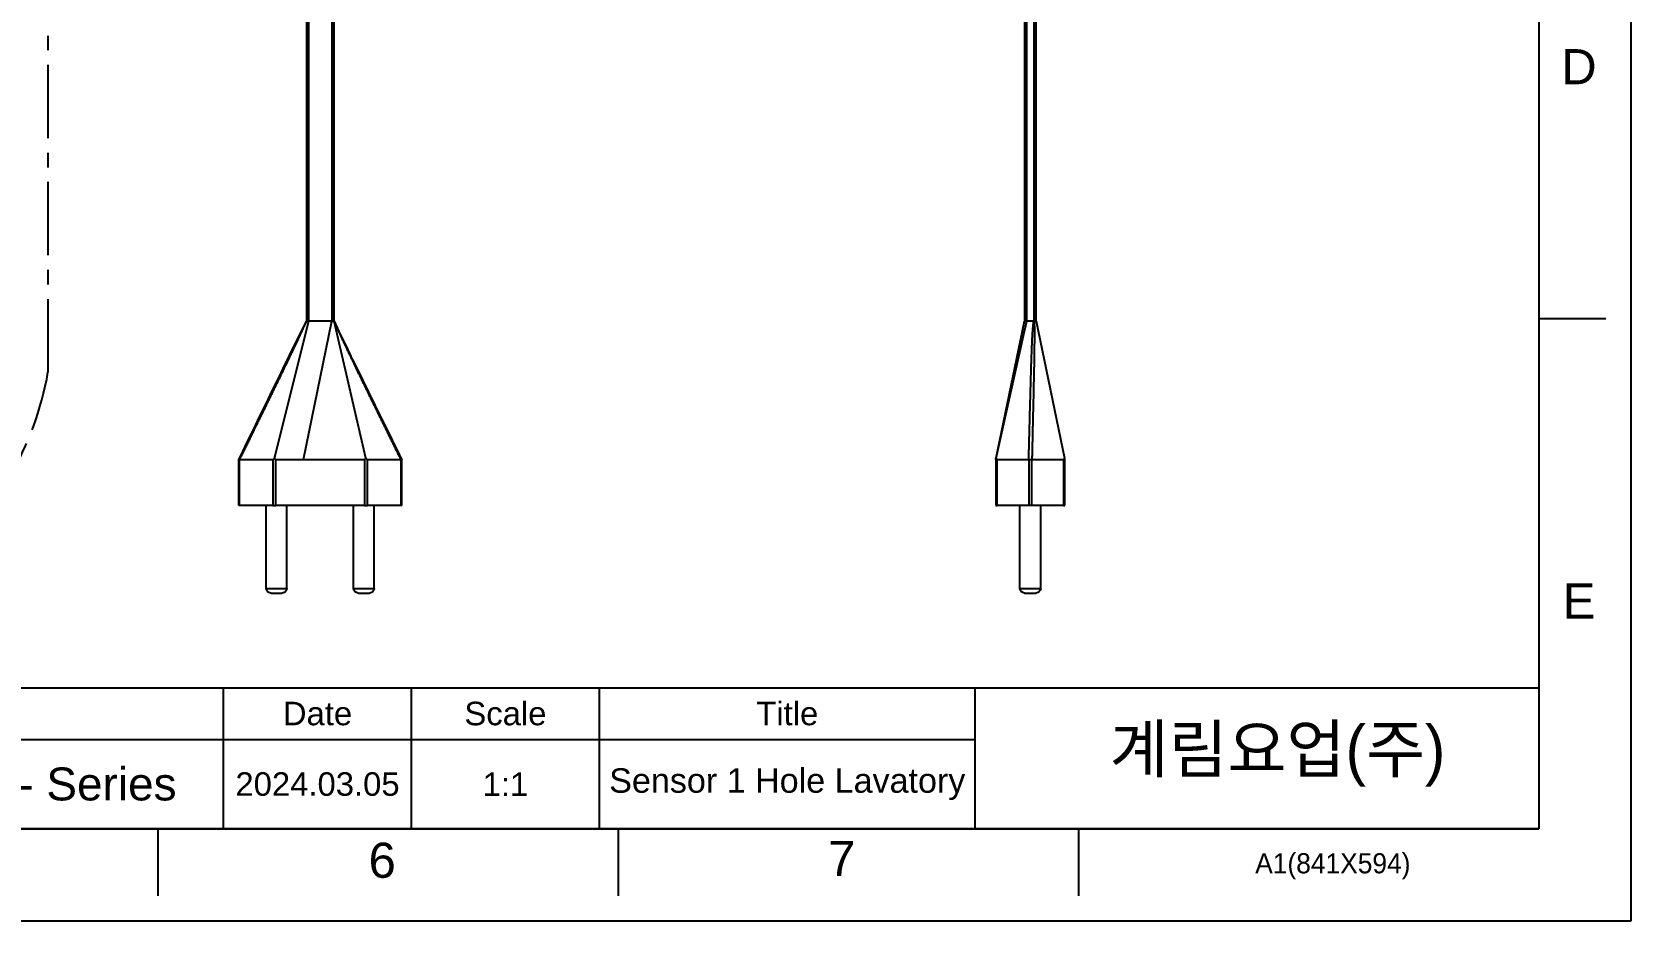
# Model space of a CAD drawing. Header units: millimetres. Extents: x 4900 to 5740, y 840 to 1434.
# Drawn here: x 5392.7 to 5740, y 840 to 1033 of the extents above; entities that cross this region are included whole.
import ezdxf

# ---------------------------------------------------------------- set-up
doc = ezdxf.new("R2010")
doc.units = ezdxf.units.MM
doc.linetypes.add('CENTERX2', pattern=[101.6, 63.5, -12.7, 12.7, -12.7])
for name, color, linetype in [('CENTER', 1, 'CENTERX2'), ('FORM', 7, 'Continuous'), ('TEXT', 2, 'Continuous')]:
    doc.layers.add(name, color=color, linetype=linetype)
doc.styles.add('ROMANS', font='Gulim.ttf')
doc.styles.get("Standard").update_dxf_attribs({"font": 'arial.ttf'})

msp = doc.modelspace()

# ---------------------------------------------------------------- linework, layer by layer
for p, q in [((5452.28, 1070.19), (5452.27, 970.19)), ((5452.78, 970.19), (5452.78, 1070.19)), ((5457.78, 1070.19), (5457.78, 970.19)), ((5458.28, 970.19), (5458.28, 1070.19)), ((5445.34, 940.46), (5452.78, 970.19)), ((5451.68, 940.19), (5457.78, 970.19)), ((5457.78, 970.19), (5452.78, 970.19)), ((5458.94, 967.35), (5458.28, 970.19)), ((5465.21, 940.45), (5458.94, 967.35)), ((5437.59, 930.19), (5437.59, 940.19)), ((5437.74, 930.19), (5437.74, 940.19)), ((5444.99, 940.19), (5444.99, 930.19)), ((5445.67, 940.19), (5451.68, 940.19)), ((5445.67, 930.19), (5445.67, 940.19)), ((5451.68, 940.19), (5464.88, 940.19)), ((5464.88, 940.19), (5464.88, 930.19)), ((5465.57, 940.19), (5472.82, 940.19)), ((5465.57, 930.19), (5465.57, 940.19)), ((5472.82, 940.19), (5472.82, 930.19)), ((5472.97, 930.19), (5472.97, 940.19)), ((5444.99, 930.19), (5437.74, 930.19)), ((5443.53, 912.19), (5443.53, 930.19)), ((5444.99, 930.19), (5445.67, 930.19)), ((5464.88, 930.19), (5445.67, 930.19)), ((5448.03, 912.19), (5448.03, 930.19)), ((5462.53, 912.19), (5462.53, 930.19)), ((5464.88, 930.19), (5465.57, 930.19)), ((5472.82, 930.19), (5465.57, 930.19)), ((5467.03, 912.19), (5467.03, 930.19)), ((5443.53, 912.19), (5448.03, 912.19)), ((5444.53, 911.19), (5447.03, 911.19)), ((5462.53, 912.19), (5467.03, 912.19)), ((5463.53, 911.19), (5466.03, 911.19))]:
    msp.add_line(p, q)
at = {"extrusion": (-1, -2.22045e-16, 2.96604e-13)}
for p, q in [((5608.27, 1070.19), (5608.27, 970.19)), ((5608.77, 970.19), (5608.77, 1070.19)), ((5610.27, 1070.19), (5610.27, 970.19)), ((5610.77, 970.19), (5610.77, 1070.19)), ((5602.02, 940.19), (5608.27, 970.19)), ((5608.13, 967.35), (5608.77, 970.19)), ((5610.77, 970.19), (5616.97, 940.46)), ((5602.08, 940.45), (5608.13, 967.35)), ((5602.02, 940.19), (5602.02, 930.19)), ((5602.3, 940.19), (5609.18, 940.19)), ((5602.3, 930.19), (5602.3, 940.19)), ((5609.18, 940.19), (5609.18, 930.19)), ((5609.87, 930.19), (5609.87, 940.19)), ((5616.75, 940.19), (5616.75, 930.19)), ((5617.02, 940.19), (5616.97, 940.46)), ((5617.02, 930.19), (5617.02, 940.19)), ((5602.02, 930.19), (5602.3, 930.19)), ((5609.18, 930.19), (5602.3, 930.19)), ((5607.27, 912.19), (5607.27, 930.19)), ((5616.75, 930.19), (5609.87, 930.19)), ((5611.77, 912.19), (5611.77, 930.19)), ((5616.75, 930.19), (5617.02, 930.19)), ((5607.27, 912.19), (5611.77, 912.19)), ((5608.27, 911.19), (5610.77, 911.19))]:
    msp.add_line(p, q, dxfattribs=at)
at = {"extrusion": (0, 0, -1)}
for centre, start, end in [((-5444.53, 912.19), 270, 0), ((-5447.03, 912.19), 180, 270), ((-5463.53, 912.19), 270, 0), ((-5466.03, 912.19), 180, 270)]:
    msp.add_arc(centre, 1, start, end, dxfattribs=at)
at = {"extrusion": (-5.04871e-29, -2.22045e-16, -1)}
for centre, start, end in [((-5608.27, 912.19), 270, 0), ((-5610.77, 912.19), 180, 270)]:
    msp.add_arc(centre, 1, start, end, dxfattribs=at)
msp.add_ellipse((5445.67, 944.99), major_axis=(0, 4.8), ratio=0.208333, start_param=2.80391, end_param=3.141593)
for points in [[(5437.59, 940.19), (5442.51, 950.17), (5447.35, 960.26), (5452.27, 970.18)], [(5452.27, 970.19), (5452.27, 970.18), (5452.27, 970.17), (5452.26, 970.16), (5452.25, 970.15), (5452.25, 970.14), (5452.24, 970.12), (5452.23, 970.11), (5452.23, 970.09), (5452.22, 970.07), (5452.21, 970.04), (5452.19, 970.02), (5452.18, 969.99), (5452.17, 969.96), (5452.15, 969.92), (5452.13, 969.88), (5452.11, 969.83), (5452.09, 969.78), (5452.06, 969.72), (5452.03, 969.65), (5451.99, 969.57), (5451.96, 969.49), (5451.91, 969.39), (5451.87, 969.29), (5451.82, 969.18), (5451.76, 969.06), (5451.7, 968.93), (5451.64, 968.79), (5451.57, 968.65), (5451.5, 968.49), (5451.42, 968.33), (5451.34, 968.16), (5451.26, 967.98), (5451.17, 967.79), (5451.08, 967.59), (5450.98, 967.38), (5450.88, 967.17), (5450.77, 966.94), (5450.66, 966.71), (5450.55, 966.47), (5450.43, 966.22), (5450.31, 965.97), (5450.19, 965.7), (5450.06, 965.44), (5449.92, 965.15), (5449.79, 964.86), (5449.65, 964.58), (5449.5, 964.26), (5449.33, 963.92), (5449.17, 963.59), (5449, 963.22), (5448.8, 962.8), (5448.57, 962.33), (5448.31, 961.8), (5448.02, 961.19), (5447.7, 960.54), (5447.39, 959.89), (5447.07, 959.23), (5446.75, 958.56), (5446.42, 957.88), (5446.08, 957.19), (5445.74, 956.48), (5445.39, 955.77), (5445.03, 955.04), (5444.67, 954.3), (5444.3, 953.55), (5443.93, 952.79), (5443.55, 952.02), (5443.17, 951.23), (5442.78, 950.44), (5442.39, 949.63), (5441.99, 948.82), (5441.58, 948), (5441.17, 947.16), (5440.76, 946.32), (5440.34, 945.47), (5439.92, 944.61), (5439.49, 943.75), (5439.06, 942.87), (5438.62, 941.99), (5438.18, 941.09), (5437.89, 940.49), (5437.74, 940.19)], [(5472.82, 940.19), (5472.68, 940.47), (5472.41, 941.01), (5472.01, 941.82), (5471.61, 942.63), (5471.22, 943.42), (5470.84, 944.21), (5470.45, 944.99), (5470.07, 945.76), (5469.7, 946.52), (5469.33, 947.27), (5468.96, 948.02), (5468.6, 948.76), (5468.24, 949.49), (5467.88, 950.21), (5467.53, 950.92), (5467.19, 951.63), (5466.84, 952.33), (5466.51, 953.02), (5466.17, 953.7), (5465.84, 954.38), (5465.51, 955.05), (5465.19, 955.71), (5464.87, 956.37), (5464.55, 957.02), (5464.24, 957.66), (5463.93, 958.3), (5463.62, 958.94), (5463.32, 959.57), (5463.01, 960.19), (5462.71, 960.82), (5462.41, 961.44), (5462.1, 962.08), (5461.83, 962.66), (5461.59, 963.15), (5461.38, 963.59), (5461.2, 963.98), (5461.03, 964.33), (5460.89, 964.64), (5460.77, 964.89), (5460.63, 965.19), (5460.5, 965.47), (5460.38, 965.72), (5460.25, 965.99), (5460.14, 966.22), (5460.03, 966.46), (5459.93, 966.68), (5459.82, 966.9), (5459.72, 967.11), (5459.63, 967.31), (5459.54, 967.51), (5459.46, 967.69), (5459.38, 967.87), (5459.29, 968.04), (5459.21, 968.21), (5459.13, 968.38), (5459.06, 968.55), (5458.98, 968.72), (5458.9, 968.88), (5458.83, 969.03), (5458.77, 969.15), (5458.72, 969.26), (5458.68, 969.36), (5458.63, 969.45), (5458.59, 969.54), (5458.55, 969.62), (5458.51, 969.7), (5458.48, 969.78), (5458.44, 969.85), (5458.41, 969.92), (5458.38, 969.98), (5458.35, 970.05), (5458.31, 970.12), (5458.29, 970.17), (5458.28, 970.19)], [(5609.18, 940.19), (5609.19, 940.47), (5609.2, 941.01), (5609.22, 941.82), (5609.24, 942.63), (5609.26, 943.42), (5609.28, 944.21), (5609.3, 944.99), (5609.32, 945.76), (5609.34, 946.52), (5609.36, 947.27), (5609.38, 948.02), (5609.4, 948.76), (5609.42, 949.49), (5609.44, 950.21), (5609.46, 950.92), (5609.48, 951.63), (5609.5, 952.33), (5609.52, 953.02), (5609.53, 953.7), (5609.55, 954.38), (5609.57, 955.05), (5609.59, 955.71), (5609.61, 956.37), (5609.63, 957.02), (5609.64, 957.66), (5609.66, 958.3), (5609.68, 958.94), (5609.7, 959.57), (5609.72, 960.19), (5609.74, 960.82), (5609.76, 961.44), (5609.78, 962.08), (5609.8, 962.66), (5609.82, 963.15), (5609.83, 963.59), (5609.85, 963.98), (5609.86, 964.33), (5609.87, 964.64), (5609.88, 964.89), (5609.9, 965.19), (5609.91, 965.47), (5609.92, 965.72), (5609.93, 965.99), (5609.94, 966.22), (5609.95, 966.46), (5609.96, 966.68), (5609.98, 966.9), (5609.99, 967.11), (5610, 967.31), (5610.01, 967.51), (5610.02, 967.69), (5610.03, 967.87), (5610.05, 968.04), (5610.06, 968.21), (5610.07, 968.38), (5610.08, 968.55), (5610.1, 968.72), (5610.11, 968.88), (5610.12, 969.03), (5610.14, 969.15), (5610.15, 969.26), (5610.16, 969.36), (5610.17, 969.45), (5610.18, 969.54), (5610.19, 969.62), (5610.2, 969.7), (5610.21, 969.78), (5610.22, 969.85), (5610.23, 969.92), (5610.24, 969.98), (5610.25, 970.05), (5610.26, 970.12), (5610.27, 970.17), (5610.27, 970.19)], [(5437.74, 940.19), (5440.16, 940.19), (5442.57, 940.19), (5444.99, 940.19)], [(5472.97, 930.19), (5472.97, 930.19), (5472.91, 930.19), (5472.82, 930.19)]]:
    msp.add_open_spline(points, degree=3)
for points, knots in [([(5452.27, 970.19), (5452.28, 970.19), (5452.28, 970.19), (5452.28, 970.19), (5452.28, 970.19), (5452.28, 970.19), (5452.28, 970.19), (5452.28, 970.19), (5452.28, 970.19), (5452.28, 970.19), (5452.28, 970.19), (5452.28, 970.19), (5452.28, 970.19), (5452.28, 970.19), (5452.28, 970.19), (5452.28, 970.19), (5452.28, 970.19), (5452.28, 970.19), (5452.28, 970.19), (5452.28, 970.19), (5452.28, 970.19), (5452.28, 970.19), (5452.28, 970.19), (5452.28, 970.19), (5452.28, 970.19), (5452.28, 970.19), (5452.28, 970.19), (5452.28, 970.19), (5452.28, 970.19), (5452.28, 970.19), (5452.29, 970.19), (5452.29, 970.19), (5452.29, 970.19), (5452.29, 970.19), (5452.29, 970.19), (5452.29, 970.19), (5452.29, 970.19), (5452.29, 970.19), (5452.3, 970.19), (5452.3, 970.19), (5452.3, 970.19), (5452.3, 970.19), (5452.31, 970.19), (5452.31, 970.19), (5452.31, 970.19), (5452.31, 970.19), (5452.32, 970.19), (5452.32, 970.19), (5452.33, 970.19), (5452.33, 970.19), (5452.34, 970.19), (5452.34, 970.19), (5452.35, 970.19), (5452.35, 970.19), (5452.36, 970.19), (5452.37, 970.19), (5452.37, 970.19), (5452.38, 970.19), (5452.39, 970.19), (5452.4, 970.19), (5452.41, 970.19), (5452.41, 970.19), (5452.42, 970.19), (5452.42, 970.19), (5452.43, 970.19), (5452.43, 970.19), (5452.43, 970.19), (5452.44, 970.19), (5452.45, 970.19), (5452.46, 970.19), (5452.47, 970.19), (5452.48, 970.19), (5452.49, 970.19), (5452.5, 970.19), (5452.51, 970.19), (5452.52, 970.19), (5452.53, 970.19), (5452.55, 970.19), (5452.56, 970.19), (5452.57, 970.19), (5452.57, 970.19), (5452.58, 970.19), (5452.58, 970.19), (5452.59, 970.19), (5452.59, 970.19), (5452.6, 970.19), (5452.62, 970.19), (5452.63, 970.19), (5452.64, 970.19), (5452.65, 970.19), (5452.66, 970.19), (5452.68, 970.19), (5452.69, 970.19), (5452.7, 970.19), (5452.71, 970.19), (5452.73, 970.19), (5452.74, 970.19), (5452.75, 970.19), (5452.76, 970.19), (5452.78, 970.19)], [0.0107353, 0.0107353, 0.0107353, 0.0107353, 0.0322581, 0.0322581, 0.0322581, 0.0645161, 0.0645161, 0.0645161, 0.0967742, 0.0967742, 0.0967742, 0.1290323, 0.1290323, 0.1290323, 0.1612903, 0.1612903, 0.1612903, 0.1935484, 0.1935484, 0.1935484, 0.2258065, 0.2258065, 0.2258065, 0.2580645, 0.2580645, 0.2580645, 0.2903226, 0.2903226, 0.2903226, 0.3225806, 0.3225806, 0.3225806, 0.3548387, 0.3548387, 0.3548387, 0.3870968, 0.3870968, 0.3870968, 0.4193548, 0.4193548, 0.4193548, 0.4516129, 0.4516129, 0.4516129, 0.483871, 0.483871, 0.483871, 0.516129, 0.516129, 0.516129, 0.5483871, 0.5483871, 0.5483871, 0.5806452, 0.5806452, 0.5806452, 0.6129032, 0.6129032, 0.6129032, 0.6451613, 0.6451613, 0.6451613, 0.6642465, 0.6642465, 0.6642465, 0.6774194, 0.6774194, 0.6774194, 0.7096774, 0.7096774, 0.7096774, 0.7419355, 0.7419355, 0.7419355, 0.7741935, 0.7741935, 0.7741935, 0.8064516, 0.8064516, 0.8064516, 0.8292453, 0.8292453, 0.8292453, 0.8387097, 0.8387097, 0.8387097, 0.8709677, 0.8709677, 0.8709677, 0.9032258, 0.9032258, 0.9032258, 0.9354839, 0.9354839, 0.9354839, 0.9677419, 0.9677419, 0.9677419, 1, 1, 1, 1]), ([(5457.78, 970.19), (5457.8, 970.19), (5457.82, 970.19), (5457.85, 970.19), (5457.86, 970.19), (5457.9, 970.19), (5457.91, 970.19), (5457.95, 970.19), (5457.96, 970.19), (5457.98, 970.19), (5457.99, 970.19), (5458.02, 970.19), (5458.03, 970.19), (5458.05, 970.19), (5458.06, 970.19), (5458.08, 970.19), (5458.09, 970.19), (5458.11, 970.19), (5458.12, 970.19), (5458.14, 970.19), (5458.15, 970.19), (5458.16, 970.19), (5458.17, 970.19), (5458.18, 970.19), (5458.19, 970.19), (5458.2, 970.19), (5458.21, 970.19), (5458.23, 970.19), (5458.23, 970.19), (5458.24, 970.19), (5458.25, 970.19), (5458.26, 970.19), (5458.26, 970.19), (5458.27, 970.19), (5458.27, 970.19), (5458.27, 970.19), (5458.28, 970.19), (5458.28, 970.19)], [0.000001, 0.000001, 0.000001, 0.000001, 0.006387, 0.006387, 0.0112039, 0.0112039, 0.0183801, 0.0183801, 0.0214855, 0.0214855, 0.0237861, 0.0237861, 0.0288264, 0.0288264, 0.0322771, 0.0322771, 0.0398796, 0.0398796, 0.0491976, 0.0491976, 0.0581321, 0.0581321, 0.0659463, 0.0659463, 0.0732701, 0.0732701, 0.0894863, 0.0894863, 0.1030391, 0.1030391, 0.1128445, 0.1128445, 0.1306943, 0.1306943, 0.1419898, 0.1419898, 0.1568993, 0.1568993, 0.1568993, 0.1568993]), ([(5458.28, 970.19), (5458.69, 969.36), (5459.09, 968.51), (5460.43, 965.71), (5461.37, 963.76), (5465.16, 955.98), (5468.04, 950.16), (5471.6, 942.95), (5472.28, 941.57), (5472.97, 940.19)], [0, 0, 0, 0, 0.280411, 0.280411, 0.930054, 0.930054, 2.878982, 2.878982, 3.341285, 3.341285, 3.341285, 3.341285]), ([(5608.27, 970.19), (5608.27, 970.19), (5608.27, 970.19), (5608.28, 970.19), (5608.28, 970.19), (5608.29, 970.19), (5608.29, 970.19), (5608.3, 970.19), (5608.31, 970.19), (5608.32, 970.19), (5608.32, 970.19), (5608.33, 970.19), (5608.34, 970.19), (5608.35, 970.19), (5608.36, 970.19), (5608.37, 970.19), (5608.38, 970.19), (5608.4, 970.19), (5608.41, 970.19), (5608.43, 970.19), (5608.44, 970.19), (5608.45, 970.19), (5608.46, 970.19), (5608.48, 970.19), (5608.49, 970.19), (5608.51, 970.19), (5608.53, 970.19), (5608.56, 970.19), (5608.57, 970.19), (5608.59, 970.19), (5608.6, 970.19), (5608.64, 970.19), (5608.66, 970.19), (5608.69, 970.19), (5608.7, 970.19), (5608.74, 970.19), (5608.75, 970.19), (5608.77, 970.19)], [0.000001, 0.000001, 0.000001, 0.000001, 0.006387, 0.006387, 0.0112039, 0.0112039, 0.0183801, 0.0183801, 0.0214855, 0.0214855, 0.0237861, 0.0237861, 0.0288264, 0.0288264, 0.0322771, 0.0322771, 0.0398796, 0.0398796, 0.0491976, 0.0491976, 0.0581321, 0.0581321, 0.0659463, 0.0659463, 0.0732701, 0.0732701, 0.0894863, 0.0894863, 0.1030391, 0.1030391, 0.1128445, 0.1128445, 0.1306943, 0.1306943, 0.1419898, 0.1419898, 0.1568993, 0.1568993, 0.1568993, 0.1568993]), ([(5610.27, 970.19), (5610.02, 970.19), (5609.77, 970.19), (5609.27, 970.19), (5609.02, 970.19), (5608.77, 970.19)], [-0.1499956, -0.1499956, -0.1499956, -0.1499956, -0.0749983, -0.0749983, -0.000001, -0.000001, -0.000001, -0.000001]), ([(5610.27, 970.19), (5610.28, 970.18), (5610.28, 970.18), (5610.28, 970.17), (5610.28, 970.17), (5610.29, 970.16), (5610.29, 970.16), (5610.29, 970.15), (5610.3, 970.14), (5610.3, 970.13), (5610.3, 970.12), (5610.3, 970.11), (5610.31, 970.11), (5610.31, 970.1), (5610.31, 970.1), (5610.31, 970.1), (5610.31, 970.09), (5610.32, 970.08), (5610.32, 970.07), (5610.32, 970.06), (5610.32, 970.06), (5610.32, 970.05), (5610.32, 970.04), (5610.33, 970.04), (5610.33, 970.03), (5610.33, 970.02), (5610.33, 970.01), (5610.33, 970), (5610.34, 969.99), (5610.34, 969.99), (5610.34, 969.98), (5610.34, 969.97), (5610.34, 969.97), (5610.34, 969.96), (5610.34, 969.94), (5610.35, 969.93), (5610.35, 969.91), (5610.35, 969.9), (5610.35, 969.88), (5610.36, 969.86), (5610.36, 969.86), (5610.36, 969.85), (5610.36, 969.85), (5610.36, 969.83), (5610.36, 969.82), (5610.36, 969.8), (5610.36, 969.79), (5610.36, 969.79), (5610.36, 969.78), (5610.37, 969.77), (5610.37, 969.75), (5610.37, 969.73), (5610.37, 969.72), (5610.37, 969.71), (5610.37, 969.7), (5610.37, 969.69), (5610.37, 969.67), (5610.38, 969.65), (5610.38, 969.64), (5610.38, 969.63), (5610.38, 969.62), (5610.38, 969.61), (5610.38, 969.59), (5610.38, 969.57), (5610.38, 969.54), (5610.38, 969.51), (5610.39, 969.48), (5610.39, 969.45), (5610.39, 969.42), (5610.39, 969.39), (5610.39, 969.38), (5610.39, 969.36), (5610.39, 969.34), (5610.39, 969.33), (5610.39, 969.31), (5610.39, 969.29), (5610.39, 969.28), (5610.39, 969.26), (5610.39, 969.24), (5610.39, 969.22), (5610.4, 969.2), (5610.4, 969.19), (5610.4, 969.17), (5610.4, 969.16), (5610.4, 969.14), (5610.4, 969.12), (5610.4, 969.09), (5610.4, 969.07), (5610.4, 969.02), (5610.4, 968.98), (5610.4, 968.93), (5610.4, 968.88), (5610.4, 968.83), (5610.4, 968.77), (5610.41, 968.73), (5610.41, 968.69), (5610.41, 968.65), (5610.41, 968.64), (5610.41, 968.62), (5610.41, 968.61), (5610.41, 968.57), (5610.41, 968.54), (5610.41, 968.5), (5610.41, 968.48), (5610.41, 968.46), (5610.41, 968.44), (5610.41, 968.42), (5610.41, 968.4), (5610.41, 968.38), (5610.41, 968.35), (5610.41, 968.32), (5610.41, 968.28), (5610.41, 968.28), (5610.41, 968.27), (5610.41, 968.27), (5610.41, 968.25), (5610.41, 968.23), (5610.41, 968.21), (5610.41, 968.18), (5610.41, 968.15), (5610.41, 968.12), (5610.41, 968.11), (5610.41, 968.1), (5610.41, 968.09), (5610.41, 968.08), (5610.41, 968.07), (5610.41, 968.06), (5610.41, 968.01), (5610.41, 967.96), (5610.41, 967.91), (5610.41, 967.9), (5610.41, 967.9), (5610.41, 967.89), (5610.41, 967.87), (5610.41, 967.84), (5610.41, 967.81), (5610.41, 967.79), (5610.41, 967.77), (5610.41, 967.75), (5610.41, 967.74), (5610.41, 967.74), (5610.41, 967.73), (5610.41, 967.67), (5610.41, 967.61), (5610.41, 967.55), (5610.41, 967.53), (5610.41, 967.51), (5610.41, 967.5), (5610.41, 967.46), (5610.41, 967.42), (5610.41, 967.38), (5610.41, 967.37), (5610.41, 967.36), (5610.41, 967.35), (5610.41, 967.33), (5610.41, 967.3), (5610.41, 967.28), (5610.41, 967.24), (5610.41, 967.2), (5610.41, 967.15), (5610.41, 967.09), (5610.41, 967.02), (5610.41, 966.95), (5610.41, 966.9), (5610.41, 966.86), (5610.41, 966.81), (5610.41, 966.78), (5610.41, 966.76), (5610.41, 966.73), (5610.41, 966.7), (5610.41, 966.68), (5610.41, 966.65), (5610.41, 966.6), (5610.41, 966.56), (5610.41, 966.51), (5610.41, 966.51), (5610.41, 966.51), (5610.41, 966.5), (5610.41, 966.46), (5610.41, 966.41), (5610.41, 966.37), (5610.41, 966.34), (5610.4, 966.3), (5610.4, 966.27), (5610.4, 966.26), (5610.4, 966.26), (5610.4, 966.25), (5610.4, 966.2), (5610.4, 966.15), (5610.4, 966.1), (5610.4, 966.07), (5610.4, 966.05), (5610.4, 966.02), (5610.4, 966.01), (5610.4, 965.99), (5610.4, 965.97), (5610.4, 965.93), (5610.4, 965.88), (5610.4, 965.84), (5610.4, 965.81), (5610.4, 965.79), (5610.4, 965.77), (5610.4, 965.75), (5610.4, 965.74), (5610.4, 965.73), (5610.4, 965.66), (5610.4, 965.58), (5610.4, 965.51), (5610.4, 965.48), (5610.4, 965.46), (5610.4, 965.44), (5610.4, 965.37), (5610.4, 965.3), (5610.39, 965.24), (5610.39, 965.22), (5610.39, 965.2), (5610.39, 965.19), (5610.39, 965.11), (5610.39, 965.03), (5610.39, 964.95), (5610.39, 964.94), (5610.39, 964.93), (5610.39, 964.92), (5610.39, 964.88), (5610.39, 964.84), (5610.39, 964.8), (5610.39, 964.77), (5610.39, 964.74), (5610.39, 964.71), (5610.39, 964.69), (5610.39, 964.68), (5610.39, 964.66), (5610.39, 964.59), (5610.39, 964.5), (5610.38, 964.42), (5610.38, 964.4), (5610.38, 964.38), (5610.38, 964.36), (5610.38, 964.34), (5610.38, 964.31), (5610.38, 964.29), (5610.38, 964.25), (5610.38, 964.22), (5610.38, 964.18), (5610.38, 964.14), (5610.38, 964.1), (5610.38, 964.05), (5610.38, 964.04), (5610.38, 964.03), (5610.38, 964.02), (5610.38, 964), (5610.38, 963.97), (5610.38, 963.95), (5610.38, 963.89), (5610.38, 963.83), (5610.38, 963.76), (5610.37, 963.72), (5610.37, 963.68), (5610.37, 963.64), (5610.37, 963.58), (5610.37, 963.52), (5610.37, 963.46), (5610.37, 963.38), (5610.37, 963.29), (5610.37, 963.21), (5610.37, 963.13), (5610.36, 963.05), (5610.36, 962.97), (5610.36, 962.91), (5610.36, 962.84), (5610.36, 962.78), (5610.36, 962.76), (5610.36, 962.74), (5610.36, 962.72), (5610.36, 962.55), (5610.35, 962.37), (5610.35, 962.17), (5610.35, 962.11), (5610.35, 962.04), (5610.35, 961.97), (5610.34, 961.84), (5610.34, 961.7), (5610.34, 961.56), (5610.34, 961.5), (5610.34, 961.44), (5610.34, 961.38), (5610.33, 961.23), (5610.33, 961.08), (5610.33, 960.93), (5610.33, 960.93), (5610.33, 960.92), (5610.33, 960.91), (5610.32, 960.71), (5610.32, 960.5), (5610.32, 960.3), (5610.31, 960.21), (5610.31, 960.13), (5610.31, 960.04), (5610.31, 959.92), (5610.31, 959.79), (5610.3, 959.67), (5610.3, 959.46), (5610.3, 959.25), (5610.29, 959.04), (5610.29, 958.83), (5610.28, 958.61), (5610.28, 958.4), (5610.28, 958.4), (5610.28, 958.39), (5610.28, 958.39), (5610.27, 958.18), (5610.27, 957.97), (5610.27, 957.76), (5610.26, 957.54), (5610.26, 957.33), (5610.25, 957.11), (5610.25, 956.89), (5610.24, 956.68), (5610.24, 956.46), (5610.23, 956.24), (5610.23, 956.02), (5610.23, 955.8), (5610.22, 955.68), (5610.22, 955.57), (5610.22, 955.45), (5610.22, 955.34), (5610.21, 955.24), (5610.21, 955.13), (5610.21, 954.91), (5610.2, 954.68), (5610.2, 954.46), (5610.19, 954.23), (5610.19, 954.01), (5610.18, 953.78), (5610.18, 953.55), (5610.17, 953.32), (5610.17, 953.09), (5610.16, 953.02), (5610.16, 952.94), (5610.16, 952.87), (5610.16, 952.71), (5610.15, 952.55), (5610.15, 952.4), (5610.15, 952.16), (5610.14, 951.93), (5610.14, 951.69), (5610.13, 951.46), (5610.12, 951.22), (5610.12, 950.98), (5610.11, 950.75), (5610.11, 950.51), (5610.1, 950.27), (5610.1, 950.18), (5610.1, 950.1), (5610.1, 950.02), (5610.09, 949.86), (5610.09, 949.7), (5610.09, 949.54), (5610.08, 949.3), (5610.07, 949.05), (5610.07, 948.81), (5610.06, 948.56), (5610.06, 948.31), (5610.05, 948.06), (5610.05, 947.9), (5610.04, 947.73), (5610.04, 947.57), (5610.04, 947.48), (5610.04, 947.4), (5610.03, 947.31), (5610.03, 947.06), (5610.02, 946.81), (5610.02, 946.55), (5610.01, 946.3), (5610.01, 946.05), (5610, 945.79), (5609.99, 945.53), (5609.99, 945.27), (5609.98, 945.01), (5609.98, 944.75), (5609.97, 944.49), (5609.96, 944.23), (5609.96, 944.21), (5609.96, 944.18), (5609.96, 944.15), (5609.96, 943.92), (5609.95, 943.68), (5609.94, 943.44), (5609.94, 943.17), (5609.93, 942.91), (5609.93, 942.64), (5609.92, 942.37), (5609.91, 942.1), (5609.91, 941.83), (5609.9, 941.63), (5609.9, 941.42), (5609.89, 941.21), (5609.89, 941.15), (5609.89, 941.08), (5609.89, 941.02), (5609.88, 940.74), (5609.87, 940.47), (5609.87, 940.19)], [0.0004311, 0.0004311, 0.0004311, 0.0004311, 0.0081318, 0.0081318, 0.0081318, 0.0131579, 0.0131579, 0.0131579, 0.0263158, 0.0263158, 0.0263158, 0.0354129, 0.0354129, 0.0354129, 0.0394737, 0.0394737, 0.0394737, 0.0526316, 0.0526316, 0.0526316, 0.0590287, 0.0590287, 0.0590287, 0.0657895, 0.0657895, 0.0657895, 0.0789474, 0.0789474, 0.0789474, 0.0843786, 0.0843786, 0.0843786, 0.0921053, 0.0921053, 0.0921053, 0.1052632, 0.1052632, 0.1052632, 0.1184211, 0.1184211, 0.1184211, 0.1212305, 0.1212305, 0.1212305, 0.1315789, 0.1315789, 0.1315789, 0.1347479, 0.1347479, 0.1347479, 0.1447368, 0.1447368, 0.1447368, 0.1494698, 0.1494698, 0.1494698, 0.1578947, 0.1578947, 0.1578947, 0.1626053, 0.1626053, 0.1626053, 0.1710526, 0.1710526, 0.1710526, 0.1842105, 0.1842105, 0.1842105, 0.1973684, 0.1973684, 0.1973684, 0.2038293, 0.2038293, 0.2038293, 0.2105263, 0.2105263, 0.2105263, 0.217309, 0.217309, 0.217309, 0.2236842, 0.2236842, 0.2236842, 0.2286546, 0.2286546, 0.2286546, 0.2368421, 0.2368421, 0.2368421, 0.25, 0.25, 0.25, 0.2631579, 0.2631579, 0.2631579, 0.2730871, 0.2730871, 0.2730871, 0.2763158, 0.2763158, 0.2763158, 0.2844504, 0.2844504, 0.2844504, 0.2894737, 0.2894737, 0.2894737, 0.2940393, 0.2940393, 0.2940393, 0.3012668, 0.3012668, 0.3012668, 0.3026316, 0.3026316, 0.3026316, 0.3071853, 0.3071853, 0.3071853, 0.3133417, 0.3133417, 0.3133417, 0.3157895, 0.3157895, 0.3157895, 0.318345, 0.318345, 0.318345, 0.3289474, 0.3289474, 0.3289474, 0.3303738, 0.3303738, 0.3303738, 0.3359789, 0.3359789, 0.3359789, 0.3405413, 0.3405413, 0.3405413, 0.3421053, 0.3421053, 0.3421053, 0.3552632, 0.3552632, 0.3552632, 0.3584954, 0.3584954, 0.3584954, 0.3668611, 0.3668611, 0.3668611, 0.3684211, 0.3684211, 0.3684211, 0.373625, 0.373625, 0.373625, 0.3815789, 0.3815789, 0.3815789, 0.3947368, 0.3947368, 0.3947368, 0.4028286, 0.4028286, 0.4028286, 0.4078947, 0.4078947, 0.4078947, 0.4125518, 0.4125518, 0.4125518, 0.4204059, 0.4204059, 0.4204059, 0.4210526, 0.4210526, 0.4210526, 0.4284672, 0.4284672, 0.4284672, 0.4342105, 0.4342105, 0.4342105, 0.4349528, 0.4349528, 0.4349528, 0.4433952, 0.4433952, 0.4433952, 0.4473684, 0.4473684, 0.4473684, 0.4501052, 0.4501052, 0.4501052, 0.4568783, 0.4568783, 0.4568783, 0.4605263, 0.4605263, 0.4605263, 0.4623452, 0.4623452, 0.4623452, 0.4736842, 0.4736842, 0.4736842, 0.4773143, 0.4773143, 0.4773143, 0.4868421, 0.4868421, 0.4868421, 0.48919, 0.48919, 0.48919, 0.5, 0.5, 0.5, 0.5012234, 0.5012234, 0.5012234, 0.5068058, 0.5068058, 0.5068058, 0.5112864, 0.5112864, 0.5112864, 0.5131579, 0.5131579, 0.5131579, 0.524075, 0.524075, 0.524075, 0.5263158, 0.5263158, 0.5263158, 0.5293734, 0.5293734, 0.5293734, 0.5333594, 0.5333594, 0.5333594, 0.5382577, 0.5382577, 0.5382577, 0.5394737, 0.5394737, 0.5394737, 0.5420023, 0.5420023, 0.5420023, 0.5484731, 0.5484731, 0.5484731, 0.5526316, 0.5526316, 0.5526316, 0.5583392, 0.5583392, 0.5583392, 0.5657895, 0.5657895, 0.5657895, 0.5724449, 0.5724449, 0.5724449, 0.5775732, 0.5775732, 0.5775732, 0.5789474, 0.5789474, 0.5789474, 0.5921053, 0.5921053, 0.5921053, 0.5964548, 0.5964548, 0.5964548, 0.6052632, 0.6052632, 0.6052632, 0.608976, 0.608976, 0.608976, 0.6184211, 0.6184211, 0.6184211, 0.6188764, 0.6188764, 0.6188764, 0.6315789, 0.6315789, 0.6315789, 0.6370833, 0.6370833, 0.6370833, 0.6447368, 0.6447368, 0.6447368, 0.6578947, 0.6578947, 0.6578947, 0.6710526, 0.6710526, 0.6710526, 0.6712478, 0.6712478, 0.6712478, 0.6842105, 0.6842105, 0.6842105, 0.6973684, 0.6973684, 0.6973684, 0.7105263, 0.7105263, 0.7105263, 0.7236842, 0.7236842, 0.7236842, 0.7305218, 0.7305218, 0.7305218, 0.7368421, 0.7368421, 0.7368421, 0.75, 0.75, 0.75, 0.7631579, 0.7631579, 0.7631579, 0.7763158, 0.7763158, 0.7763158, 0.7804741, 0.7804741, 0.7804741, 0.7894737, 0.7894737, 0.7894737, 0.8026316, 0.8026316, 0.8026316, 0.8157895, 0.8157895, 0.8157895, 0.8289474, 0.8289474, 0.8289474, 0.8333912, 0.8333912, 0.8333912, 0.8421053, 0.8421053, 0.8421053, 0.8552632, 0.8552632, 0.8552632, 0.8684211, 0.8684211, 0.8684211, 0.8770989, 0.8770989, 0.8770989, 0.8815789, 0.8815789, 0.8815789, 0.8947368, 0.8947368, 0.8947368, 0.9078947, 0.9078947, 0.9078947, 0.9210526, 0.9210526, 0.9210526, 0.9342105, 0.9342105, 0.9342105, 0.9355218, 0.9355218, 0.9355218, 0.9473684, 0.9473684, 0.9473684, 0.9605263, 0.9605263, 0.9605263, 0.9736842, 0.9736842, 0.9736842, 0.9837383, 0.9837383, 0.9837383, 0.9868421, 0.9868421, 0.9868421, 1, 1, 1, 1]), ([(5610.27, 970.19), (5610.34, 970.19), (5610.4, 970.19), (5610.52, 970.19), (5610.58, 970.19), (5610.67, 970.19), (5610.71, 970.19), (5610.76, 970.19), (5610.77, 970.19), (5610.77, 970.19)], [0.00004898, 0.00004898, 0.00004898, 0.00004898, 0.01982515, 0.01982515, 0.03942472, 0.03942472, 0.05905145, 0.05905145, 0.07884136, 0.07884136, 0.07884136, 0.07884136]), ([(5437.59, 940.19), (5437.59, 940.19), (5437.59, 940.19), (5437.59, 940.19), (5437.6, 940.19), (5437.6, 940.19), (5437.62, 940.19), (5437.63, 940.19), (5437.65, 940.19), (5437.67, 940.19), (5437.69, 940.19), (5437.71, 940.19), (5437.73, 940.19), (5437.74, 940.19)], [0.5010718, 0.5010718, 0.5010718, 0.5010718, 0.5454545, 0.5909091, 0.6363636, 0.6818182, 0.7272727, 0.7727273, 0.8181818, 0.8636364, 0.9090909, 0.9545455, 1, 1, 1, 1]), ([(5444.99, 940.19), (5445.01, 940.19), (5445.03, 940.2), (5445.08, 940.21), (5445.1, 940.23), (5445.16, 940.27), (5445.2, 940.3), (5445.27, 940.37), (5445.31, 940.42), (5445.34, 940.46)], [0.000001, 0.000001, 0.000001, 0.000001, 0.00909606, 0.00909606, 0.01887165, 0.01887165, 0.03384783, 0.03384783, 0.05170211, 0.05170211, 0.05170211, 0.05170211]), ([(5464.88, 940.19), (5464.88, 940.19), (5464.89, 940.19), (5464.9, 940.19), (5464.9, 940.19), (5464.91, 940.19), (5464.91, 940.19), (5464.92, 940.2), (5464.93, 940.2), (5464.93, 940.2), (5464.94, 940.2), (5464.95, 940.2), (5464.96, 940.21), (5464.96, 940.21), (5464.97, 940.21), (5464.98, 940.21), (5464.98, 940.22), (5464.99, 940.22), (5465, 940.23), (5465.01, 940.23), (5465.01, 940.23), (5465.02, 940.24), (5465.03, 940.24), (5465.04, 940.25), (5465.05, 940.26), (5465.05, 940.26), (5465.06, 940.27), (5465.07, 940.28), (5465.08, 940.28), (5465.09, 940.29), (5465.1, 940.3), (5465.11, 940.31), (5465.11, 940.32), (5465.12, 940.33), (5465.13, 940.34), (5465.14, 940.35), (5465.15, 940.36), (5465.16, 940.38), (5465.17, 940.39), (5465.18, 940.41), (5465.19, 940.42), (5465.2, 940.44), (5465.21, 940.45)], [0, 0, 0, 0, 0.071429, 0.071429, 0.071429, 0.142857, 0.142857, 0.142857, 0.214286, 0.214286, 0.214286, 0.285714, 0.285714, 0.285714, 0.357143, 0.357143, 0.357143, 0.428571, 0.428571, 0.428571, 0.5, 0.5, 0.5, 0.571429, 0.571429, 0.571429, 0.642857, 0.642857, 0.642857, 0.714286, 0.714286, 0.714286, 0.785714, 0.785714, 0.785714, 0.857143, 0.857143, 0.857143, 0.928571, 0.928571, 0.928571, 1, 1, 1, 1]), ([(5465.21, 940.45), (5465.25, 940.41), (5465.28, 940.37), (5465.35, 940.29), (5465.39, 940.26), (5465.45, 940.23), (5465.47, 940.21), (5465.52, 940.2), (5465.54, 940.19), (5465.57, 940.19)], [-0.05056102, -0.05056102, -0.05056102, -0.05056102, -0.03346305, -0.03346305, -0.01893573, -0.01893573, -0.00915908, -0.00915908, -0.000001, -0.000001, -0.000001, -0.000001]), ([(5472.82, 940.19), (5472.84, 940.19), (5472.87, 940.19), (5472.91, 940.19), (5472.92, 940.19), (5472.96, 940.19), (5472.97, 940.19), (5472.97, 940.19)], [-0.07717384, -0.07717384, -0.07717384, -0.07717384, -0.0662629, -0.0662629, -0.05491241, -0.05491241, -0.0388632, -0.0388632, -0.0388632, -0.0388632]), ([(5602.02, 940.19), (5602.02, 940.19), (5602.02, 940.19), (5602.02, 940.19), (5602.02, 940.19), (5602.02, 940.19), (5602.02, 940.19), (5602.02, 940.2), (5602.02, 940.2), (5602.02, 940.2), (5602.02, 940.2), (5602.02, 940.2), (5602.02, 940.21), (5602.03, 940.21), (5602.03, 940.21), (5602.03, 940.21), (5602.03, 940.22), (5602.03, 940.22), (5602.03, 940.23), (5602.03, 940.23), (5602.03, 940.23), (5602.03, 940.24), (5602.03, 940.24), (5602.03, 940.25), (5602.04, 940.26), (5602.04, 940.26), (5602.04, 940.27), (5602.04, 940.28), (5602.04, 940.28), (5602.04, 940.29), (5602.05, 940.3), (5602.05, 940.31), (5602.05, 940.32), (5602.05, 940.33), (5602.06, 940.34), (5602.06, 940.35), (5602.06, 940.36), (5602.06, 940.38), (5602.07, 940.39), (5602.07, 940.41), (5602.07, 940.42), (5602.08, 940.44), (5602.08, 940.45)], [0, 0, 0, 0, 0.071429, 0.071429, 0.071429, 0.142857, 0.142857, 0.142857, 0.214286, 0.214286, 0.214286, 0.285714, 0.285714, 0.285714, 0.357143, 0.357143, 0.357143, 0.428571, 0.428571, 0.428571, 0.5, 0.5, 0.5, 0.571429, 0.571429, 0.571429, 0.642857, 0.642857, 0.642857, 0.714286, 0.714286, 0.714286, 0.785714, 0.785714, 0.785714, 0.857143, 0.857143, 0.857143, 0.928571, 0.928571, 0.928571, 1, 1, 1, 1]), ([(5602.08, 940.45), (5602.09, 940.41), (5602.11, 940.37), (5602.14, 940.29), (5602.16, 940.26), (5602.2, 940.23), (5602.22, 940.21), (5602.26, 940.2), (5602.28, 940.19), (5602.3, 940.19)], [-0.05056102, -0.05056102, -0.05056102, -0.05056102, -0.03346305, -0.03346305, -0.01893573, -0.01893573, -0.00915908, -0.00915908, -0.000001, -0.000001, -0.000001, -0.000001]), ([(5609.18, 940.19), (5609.21, 940.19), (5609.23, 940.19), (5609.3, 940.19), (5609.33, 940.19), (5609.42, 940.19), (5609.47, 940.19), (5609.58, 940.19), (5609.63, 940.19), (5609.72, 940.19), (5609.75, 940.19), (5609.81, 940.19), (5609.84, 940.19), (5609.87, 940.19)], [-0.07717384, -0.07717384, -0.07717384, -0.07717384, -0.0662629, -0.0662629, -0.05491241, -0.05491241, -0.03856414, -0.03856414, -0.02222765, -0.02222765, -0.01090688, -0.01090688, -0.00000145, -0.00000145, -0.00000145, -0.00000145]), ([(5609.87, 940.19), (5611.02, 940.19), (5612.38, 940.19), (5614.62, 940.19), (5615.6, 940.19), (5616.75, 940.19)], [-0.8539481, -0.8539481, -0.8539481, -0.8539481, -0.5013335, -0.5013335, -0.0000014, -0.0000014, -0.0000014, -0.0000014]), ([(5616.75, 940.19), (5616.77, 940.19), (5616.79, 940.2), (5616.83, 940.21), (5616.84, 940.23), (5616.88, 940.27), (5616.9, 940.3), (5616.94, 940.37), (5616.95, 940.42), (5616.97, 940.46)], [0.00000136, 0.00000136, 0.00000136, 0.00000136, 0.00909688, 0.00909688, 0.01887167, 0.01887167, 0.03385192, 0.03385192, 0.05170197, 0.05170197, 0.05170197, 0.05170197]), ([(5437.74, 930.19), (5437.69, 930.19), (5437.62, 930.19), (5437.59, 930.19), (5437.59, 930.19), (5437.59, 930.19)], [0, 0, 0, 0, 0.25, 0.5, 0.5036925, 0.5036925, 0.5036925, 0.5036925]), ([(5609.87, 930.19), (5609.82, 930.19), (5609.72, 930.19), (5609.46, 930.19), (5609.27, 930.19), (5609.18, 930.19)], [0, 0, 0, 0, 0.25, 0.5, 1, 1, 1, 1])]:
    msp.add_open_spline(points, degree=3, knots=knots)
at = {"layer": 'CENTER', "ltscale": 0.25}
msp.add_line((5396.15, 959.13), (5396.15, 1291.49), dxfattribs=at)
msp.add_arc((5328.86, 970.97), 68.32, 189.9803, 350.0197, dxfattribs=at)
at = {"layer": 'FORM', "color": 7, "linetype": 'Continuous'}
for p, q in [((5740, 840), (5740, 1434)), ((5720.01, 970.8), (5734.54, 970.8)), ((5720, 860), (4920, 860)), ((5420, 860), (5420, 845.46)), ((5520, 860), (5520, 845.46)), ((5620, 860), (5620, 845.46)), ((4900, 840), (5740, 840))]:
    msp.add_line(p, q, dxfattribs=at)
at = {"layer": 'FORM', "linetype": 'Continuous'}
msp.add_line((5720, 1414), (5720, 860), dxfattribs=at)
at = {"layer": 'FORM'}
for p, q in [((5167.96, 890.61), (5720, 890.61)), ((5434.29, 860), (5434.29, 890.61)), ((5434.29, 860), (5434.29, 890.61)), ((5434.29, 860), (5434.29, 890.61)), ((5475.1, 860), (5475.1, 890.61)), ((5515.92, 860), (5515.92, 890.61)), ((5597.55, 860), (5597.55, 890.61)), ((5720, 890.61), (5720, 860)), ((5120, 879.39), (5597.55, 879.39)), ((5120, 860), (5720, 860))]:
    msp.add_line(p, q, dxfattribs=at)
for p in [(5488.02, 860), (5529.4, 860), (5624.7, 860)]:
    msp.add_point(p, dxfattribs=at)

# ---------------------------------------------------------------- texts
at = {"layer": 'FORM', "char_height": 7.62, "attachment_point": 5}
for s, width, insert in [('D', 10, (5728.69, 1025.43)), ('E', 10, (5728.69, 909.46)), ('6', 50, (5468.74, 853.13)), ('7', 50, (5568.57, 853.58))]:
    msp.add_mtext_dynamic_manual_height_columns(s, width=width, gutter_width=12.5, heights=[0], dxfattribs=dict(at, insert=insert))
at = {"layer": 'TEXT', "style": 'ROMANS'}
msp.add_text('A1(841X594)', height=4.375, dxfattribs=at).set_placement((5658.37, 850.34))
at = {"layer": 'TEXT', "attachment_point": 5}
for s, width, heights, insert, char_height in [('Date', 40.8163, [0], (5454.69, 885), 5.102), ('Scale', 40.8163, [0], (5495.51, 885), 5.102), ('Title', 81.6327, [0], (5556.73, 885), 5.102), ('Sensor Faucet - Series', 122.449, [0], (5373.06, 869.69), 7.1429), ('2024.03.05', 38.7138, [5.24], (5454.69, 869.69), 5.102), ('1:1', 40.8163, [0], (5495.51, 869.69), 5.102), ('Sensor 1 Hole Lavatory', 81.6327, [0], (5556.73, 869.69), 5.3)]:
    msp.add_mtext_dynamic_manual_height_columns(s, width=width, gutter_width=25.51, heights=heights, dxfattribs=dict(at, insert=insert, char_height=char_height))
at = {"layer": 'TEXT', "linetype": 'CENTERX2', "insert": (5663.22, 875.8), "char_height": 10.2041, "attachment_point": 5}
msp.add_mtext_dynamic_manual_height_columns('{\\fHYGothic-Medium|b0|i0|c129|p18;계림요업(주)}', width=122.449, gutter_width=25.51, heights=[0], dxfattribs=at)

doc.saveas('drawing.dxf')
